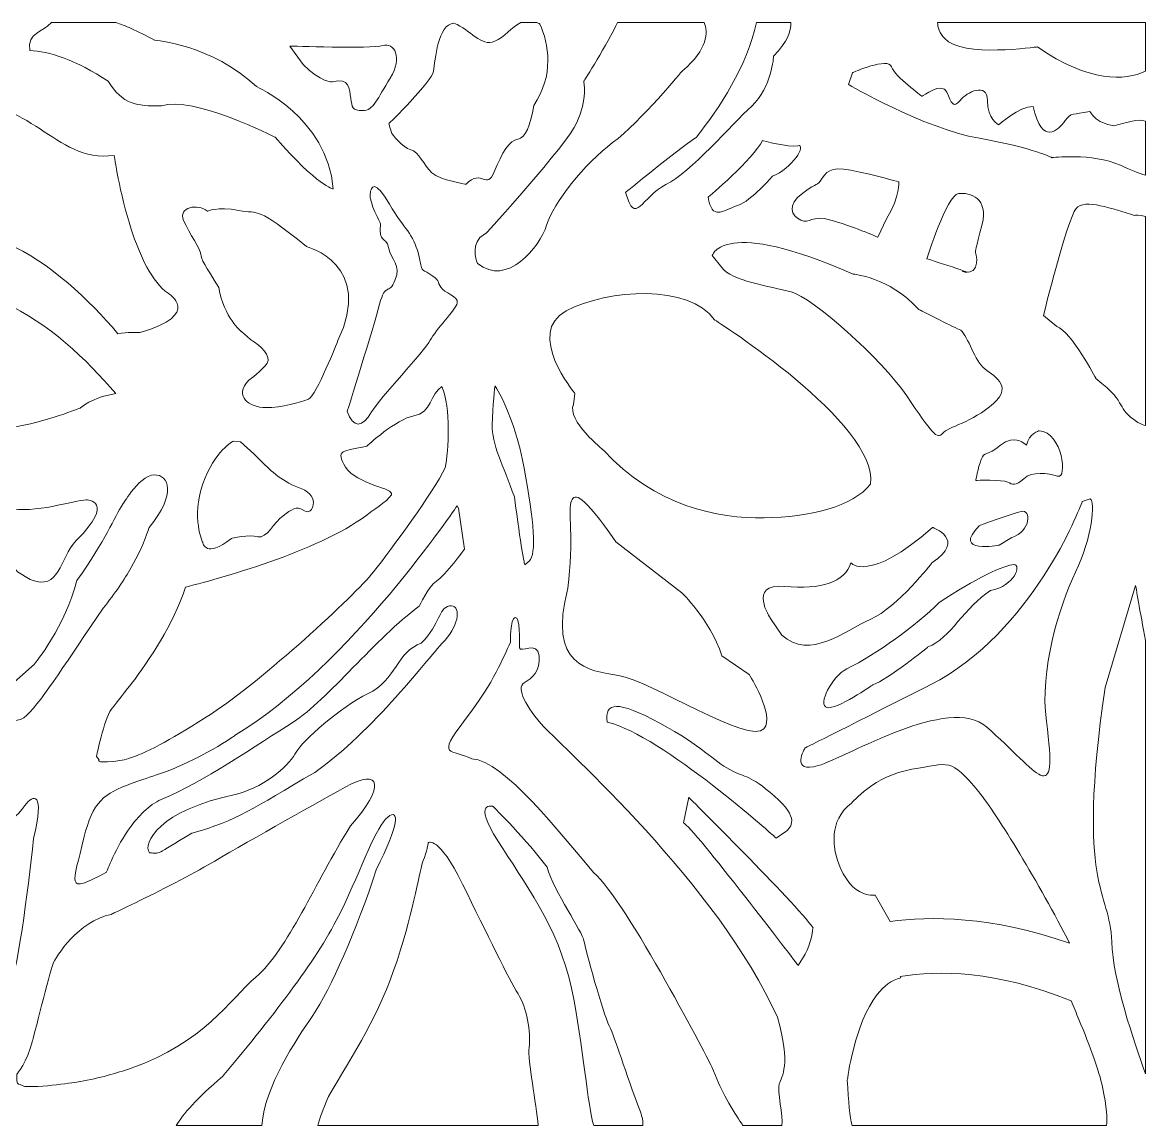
# Model space of a CAD drawing. Header units: millimetres. Extents: x -1200 to 1200, y -590 to 590.
# Drawn here: x -2 to 1200, y -590 to 590 of the extents above; entities that cross this region are included whole.
import ezdxf

# ---------------------------------------------------------------- set-up
doc = ezdxf.new("R2010")
doc.units = ezdxf.units.MM
doc.header["$MEASUREMENT"] = 0
doc.layers.add('Layer 1', color=7, linetype='Continuous')

msp = doc.modelspace()

# ---------------------------------------------------------------- linework, layer by layer
at = {"layer": 'Layer 1', "color": 250, "lineweight": 9}
for points, knots in [([(98.473, 589.9734), (103.5113, 588.2007), (108.9412, 586.0623), (114.7822, 583.4837), (114.7977, 583.4758), (114.8055, 583.4681), (114.8211, 583.4681), (122.4173, 580.1136), (130.6985, 576.0276), (139.6957, 571.0464), (139.6957, 571.0464), (201.2363, 566.361), (248.6973, 521.4139), (248.6973, 521.4139), (324.3252, 488.6394), (330.9952, 411.8441), (330.9952, 411.8441), (314.682, 414.6616), (268.7153, 467.1037), (268.7153, 467.1037), (181.2105, 512.0431), (147.1129, 500.8122), (133.119, 500.3841), (123.0555, 501.139), (114.8211, 504.2834), (114.8055, 504.2834), (114.7899, 504.2911), (114.7822, 504.2911), (105.139, 507.9726), (98.0019, 514.915), (90.0087, 527.0332), (56.6506, 549.5107), (26.25, 559.8077), (6.2242, 559.8077), (3.5826, 579.8838), (20.4484, 579.0373), (29.3674, 589.9734), (29.3674, 589.9734), (98.473, 589.9734), (98.473, 589.9734)], [0, 0, 0, 0, 0.076923077, 0.076923077, 0.076923077, 0.153846154, 0.153846154, 0.153846154, 0.230769231, 0.230769231, 0.230769231, 0.307692308, 0.307692308, 0.307692308, 0.384615385, 0.384615385, 0.384615385, 0.461538462, 0.461538462, 0.461538462, 0.538461538, 0.538461538, 0.538461538, 0.615384615, 0.615384615, 0.615384615, 0.692307692, 0.692307692, 0.692307692, 0.769230769, 0.769230769, 0.769230769, 0.846153846, 0.846153846, 0.846153846, 0.923076923, 0.923076923, 0.923076923, 1, 1, 1, 1]), ([(393.462, 471.3299), (393.462, 471.3299), (390.2165, 481.5879), (390.2165, 481.5879), (390.2165, 481.5879), (436.5178, 526.7219), (438.1367, 537.9995), (439.7634, 549.2849), (443.0167, 588.2624), (460.0694, 589.2898), (477.9392, 582.1139), (488.5009, 563.6446), (503.9347, 569.7933), (513.6273, 573.6645), (521.7181, 585.2171), (531.6259, 589.9734), (531.6259, 589.9734), (548.7616, 589.9734), (548.7616, 589.9734), (549.7698, 589.4942), (550.7997, 588.929), (551.8549, 588.2624), (561.5993, 567.7463), (567.2887, 532.8705), (545.3638, 501.0767), (542.1105, 479.5332), (536.4211, 466.1931), (528.2955, 465.1657), (520.1701, 464.1462), (511.243, 450.8138), (503.1174, 430.2899), (494.9919, 409.7738), (490.1197, 434.3993), (473.0671, 416.9576), (473.0671, 416.9576), (445.445, 421.067), (436.5178, 429.2703), (427.5829, 437.4737), (422.703, 451.8412), (413.7758, 453.8881), (404.8331, 455.9351), (393.462, 471.3299), (393.462, 471.3299)], [0, 0, 0, 0, 0.071428571, 0.071428571, 0.071428571, 0.142857143, 0.142857143, 0.142857143, 0.214285714, 0.214285714, 0.214285714, 0.285714286, 0.285714286, 0.285714286, 0.357142857, 0.357142857, 0.357142857, 0.428571429, 0.428571429, 0.428571429, 0.5, 0.5, 0.5, 0.571428571, 0.571428571, 0.571428571, 0.642857143, 0.642857143, 0.642857143, 0.714285714, 0.714285714, 0.714285714, 0.785714286, 0.785714286, 0.785714286, 0.857142857, 0.857142857, 0.857142857, 0.928571429, 0.928571429, 0.928571429, 1, 1, 1, 1]), ([(487.6836, 359.8767), (487.6836, 359.8767), (494.9919, 365.0057), (494.9919, 365.0057), (494.9919, 365.0057), (580.2786, 458.3478), (591.6496, 482.9734), (603.0207, 507.5912), (598.9579, 527.0799), (598.9579, 527.0799), (598.9579, 527.0799), (624.8489, 567.7279), (635.0667, 589.9734), (635.0667, 589.9734), (727.8401, 589.9734), (727.8401, 589.9734), (731.7101, 579.7419), (732.1422, 561.3683), (704.5583, 538.3576), (704.5583, 538.3576), (659.8836, 483.9929), (629.8254, 461.4299), (599.7752, 438.859), (566.4714, 396.8072), (559.1631, 373.2168), (551.8549, 349.6186), (516.9246, 306.5317), (485.2475, 332.1768), (485.2475, 332.1768), (477.9392, 348.5912), (487.6836, 359.8767)], [0, 0, 0, 0, 0.1, 0.1, 0.1, 0.2, 0.2, 0.2, 0.3, 0.3, 0.3, 0.4, 0.4, 0.4, 0.5, 0.5, 0.5, 0.6, 0.6, 0.6, 0.7, 0.7, 0.7, 0.8, 0.8, 0.8, 0.9, 0.9, 0.9, 1, 1, 1, 1]), ([(643.7338, 408.2716), (643.7338, 408.2716), (697.1255, 452.0436), (719.6107, 467.4306), (744.0857, 498.3463), (773.5418, 543.6253), (783.827, 589.9734), (783.827, 589.9734), (820.589, 589.9734), (820.589, 589.9734), (820.2885, 580.2701), (818.0419, 570.6228), (802.0411, 553.7914), (802.0411, 553.7914), (800.1731, 520.6667), (778.6218, 500.5552), (757.0783, 480.4362), (713.0496, 429.5661), (686.8207, 416.5528), (660.8409, 403.6719), (653.6416, 370.6951), (643.7338, 408.2716)], [0, 0, 0, 0, 0.142857143, 0.142857143, 0.142857143, 0.285714286, 0.285714286, 0.285714286, 0.428571429, 0.428571429, 0.428571429, 0.571428571, 0.571428571, 0.571428571, 0.714285714, 0.714285714, 0.714285714, 0.857142857, 0.857142857, 0.857142857, 1, 1, 1, 1]), ([(1199.95, 537.7805), (1177.8023, 527.8157), (1140.3136, 525.0493), (1084.2077, 563.8393), (1084.2077, 563.8393), (1003.7388, 552.0402), (985.0827, 572.6964), (979.662, 578.696), (977.3965, 584.6955), (977.5323, 589.9734), (977.5323, 589.9734), (1199.95, 589.9734), (1199.95, 589.9734), (1199.95, 589.9734), (1199.95, 537.7805), (1199.95, 537.7805)], [0, 0, 0, 0, 0.2, 0.2, 0.2, 0.4, 0.4, 0.4, 0.6, 0.6, 0.6, 0.8, 0.8, 0.8, 1, 1, 1, 1]), ([(298.8824, 544.9109), (298.8824, 544.9109), (284.6472, 564.7266), (284.6472, 564.7266), (284.6472, 564.7266), (371.4749, 561.7223), (383.8111, 565.318), (396.1472, 568.9216), (405.6347, 552.7173), (391.8743, 530.5045), (378.1139, 508.2916), (373.8487, 495.6908), (362.4622, 495.6908), (351.0755, 495.6908), (351.0755, 499.2944), (349.6435, 508.8987), (348.2269, 518.503), (348.6939, 531.7031), (330.1936, 526.3016), (330.1936, 526.3016), (317.3827, 525.7101), (298.8824, 544.9109)], [0, 0, 0, 0, 0.142857143, 0.142857143, 0.142857143, 0.285714286, 0.285714286, 0.285714286, 0.428571429, 0.428571429, 0.428571429, 0.571428571, 0.571428571, 0.571428571, 0.714285714, 0.714285714, 0.714285714, 0.857142857, 0.857142857, 0.857142857, 1, 1, 1, 1]), ([(886.2925, 536.2406), (886.2925, 536.2406), (882.0274, 523.6476), (882.0274, 523.6476), (882.0274, 523.6476), (961.7025, 476.8325), (1022.169, 466.0297), (1082.6433, 455.2346), (1099.7115, 445.3345), (1099.7115, 445.3345), (1099.7115, 445.3345), (1142.3937, 450.7282), (1172.9889, 437.2324), (1183.5038, 432.5903), (1192.674, 428.1616), (1199.95, 426.7613), (1199.95, 426.7613), (1199.95, 484.5032), (1199.95, 484.5032), (1191.1379, 486.9269), (1181.5877, 483.4036), (1165.8753, 479.5411), (1165.8753, 479.5411), (1147.375, 481.339), (1140.2612, 494.8348), (1121.7687, 490.3362), (1121.0526, 494.8348), (1113.939, 484.9347), (1106.8252, 475.0346), (1089.041, 457.0247), (1079.7947, 500.2362), (1064.859, 500.2362), (1042.8019, 480.4362), (1042.8019, 480.4362), (1042.8019, 480.4362), (1030.707, 486.7325), (1030.707, 506.5327), (1030.707, 526.3405), (1008.6576, 515.5377), (1001.5439, 506.5327), (994.4224, 497.5355), (992.2977, 503.832), (987.3087, 515.5377), (982.3354, 527.2434), (960.9865, 511.0313), (960.9865, 511.0313), (960.9865, 511.0313), (931.8234, 531.7342), (928.2743, 542.5448), (924.7097, 553.3477), (886.2925, 536.2406), (886.2925, 536.2406)], [0, 0, 0, 0, 0.058823529, 0.058823529, 0.058823529, 0.117647059, 0.117647059, 0.117647059, 0.176470588, 0.176470588, 0.176470588, 0.235294118, 0.235294118, 0.235294118, 0.294117647, 0.294117647, 0.294117647, 0.352941176, 0.352941176, 0.352941176, 0.411764706, 0.411764706, 0.411764706, 0.470588235, 0.470588235, 0.470588235, 0.529411765, 0.529411765, 0.529411765, 0.588235294, 0.588235294, 0.588235294, 0.647058824, 0.647058824, 0.647058824, 0.705882353, 0.705882353, 0.705882353, 0.764705882, 0.764705882, 0.764705882, 0.823529412, 0.823529412, 0.823529412, 0.882352941, 0.882352941, 0.882352941, 0.941176471, 0.941176471, 0.941176471, 1, 1, 1, 1]), ([(-176.2027, 367.6208), (-176.2027, 367.6208), (-178.522, 376.7504), (-178.522, 376.7504), (-178.522, 376.7504), (-193.52, 493.5739), (-79.6696, 503.0147), (10.3414, 512.9771), (29.9858, 439.5985), (96.5698, 447.6461), (96.5698, 447.6461), (102.1736, 408.007), (114.7744, 369.0295), (114.7899, 368.9829), (114.8055, 368.9439), (114.8211, 368.8894), (124.0596, 340.3646), (137.0495, 312.2288), (154.3434, 300.2741), (154.3434, 300.2741), (191.6397, 277.8278), (124.3631, 258.3079), (124.3631, 258.3079), (120.6583, 258.5959), (114.8211, 258.3857), (114.8055, 258.3857), (114.7822, 258.3857), (114.7744, 258.3857), (110.8517, 258.2378), (105.9795, 257.8642), (100.6326, 257.0237), (37.7845, 331.0094), (-62.866, 411.3071), (-171.6964, 347.8051), (-175.1987, 358.7248), (-176.2027, 364.601), (-176.2027, 367.6208)], [0, 0, 0, 0, 0.083333333, 0.083333333, 0.083333333, 0.166666667, 0.166666667, 0.166666667, 0.25, 0.25, 0.25, 0.333333333, 0.333333333, 0.333333333, 0.416666667, 0.416666667, 0.416666667, 0.5, 0.5, 0.5, 0.583333333, 0.583333333, 0.583333333, 0.666666667, 0.666666667, 0.666666667, 0.75, 0.75, 0.75, 0.833333333, 0.833333333, 0.833333333, 0.916666667, 0.916666667, 0.916666667, 1, 1, 1, 1]), ([(731.9157, 403.1349), (731.9157, 403.1349), (780.7855, 444.0971), (790.1174, 463.7336), (790.1174, 463.7336), (817.6694, 455.8806), (827.8885, 458.122), (838.1077, 460.3714), (821.6699, 432.8739), (800.788, 425.5734), (800.788, 425.5734), (778.5673, 399.2044), (763.4605, 394.1532), (746.2599, 388.4015), (736.6945, 377.7388), (731.9157, 403.1349)], [0, 0, 0, 0, 0.2, 0.2, 0.2, 0.4, 0.4, 0.4, 0.6, 0.6, 0.6, 0.8, 0.8, 0.8, 1, 1, 1, 1]), ([(922.9429, 379.9647), (922.9429, 379.9647), (913.6032, 360.2659), (913.6032, 360.2659), (913.6032, 360.2659), (884.5414, 372.7265), (863.2625, 378.6416), (841.9836, 384.5567), (840.9407, 374.0496), (831.0795, 378.6416), (821.2263, 383.2414), (815.5212, 394.41), (833.1576, 407.5323), (850.8018, 420.6701), (847.175, 413.4474), (853.9228, 423.293), (860.6629, 433.1463), (865.3328, 436.423), (894.3947, 429.8618), (923.4566, 423.293), (935.925, 419.3547), (935.925, 419.3547), (935.925, 419.3547), (937.9953, 404.9172), (922.9429, 379.9647)], [0, 0, 0, 0, 0.125, 0.125, 0.125, 0.25, 0.25, 0.25, 0.375, 0.375, 0.375, 0.5, 0.5, 0.5, 0.625, 0.625, 0.625, 0.75, 0.75, 0.75, 0.875, 0.875, 0.875, 1, 1, 1, 1]), ([(345.892, 174.0485), (345.892, 174.0485), (374.0978, 264.2697), (380.4799, 288.5061), (386.862, 312.7503), (390.0609, 297.262), (396.98, 314.0968), (403.8991, 330.9237), (392.7227, 335.6402), (390.0609, 349.1049), (387.3991, 362.5696), (378.8844, 352.475), (381.5462, 374.6955), (381.5462, 374.6955), (369.3035, 397.5855), (370.3698, 406.3337), (371.436, 415.0819), (375.1719, 422.4912), (391.1193, 395.5697), (407.0824, 368.6326), (416.6633, 363.9161), (421.9869, 342.3648), (427.3183, 320.8214), (423.5902, 327.5537), (434.2297, 320.8214), (444.869, 314.0968), (442.2072, 312.7503), (445.9276, 306.6873), (449.6635, 300.6243), (465.0894, 297.262), (463.5017, 289.8526), (461.8984, 282.4431), (440.6117, 261.5689), (434.7589, 250.1278), (428.906, 238.6867), (379.9507, 187.5133), (371.973, 173.3792), (362.361, 156.3655), (351.7683, 155.4704), (345.892, 174.0485)], [0, 0, 0, 0, 0.076923077, 0.076923077, 0.076923077, 0.153846154, 0.153846154, 0.153846154, 0.230769231, 0.230769231, 0.230769231, 0.307692308, 0.307692308, 0.307692308, 0.384615385, 0.384615385, 0.384615385, 0.461538462, 0.461538462, 0.461538462, 0.538461538, 0.538461538, 0.538461538, 0.615384615, 0.615384615, 0.615384615, 0.692307692, 0.692307692, 0.692307692, 0.769230769, 0.769230769, 0.769230769, 0.846153846, 0.846153846, 0.846153846, 0.923076923, 0.923076923, 0.923076923, 1, 1, 1, 1]), ([(965.991, 337.2747), (965.991, 337.2747), (987.262, 404.9172), (999.7149, 406.8785), (1012.1756, 408.8476), (1032.4193, 401.6171), (1025.1499, 374.0496), (1017.8806, 346.4665), (1017.8806, 345.1589), (1017.8806, 345.1589), (1017.8806, 345.1589), (1026.185, 318.2296), (1003.871, 323.4909), (1026.185, 318.2296), (965.991, 337.2747), (965.991, 337.2747)], [0, 0, 0, 0, 0.2, 0.2, 0.2, 0.4, 0.4, 0.4, 0.6, 0.6, 0.6, 0.8, 0.8, 0.8, 1, 1, 1, 1]), ([(242.5176, 250.6805), (242.5176, 250.6805), (232.6798, 259.2885), (232.6798, 259.2885), (232.6798, 259.2885), (214.1095, 274.0141), (208.4278, 306.3059), (194.2237, 329.6317), (189.2504, 336.8), (189.2504, 342.1858), (189.2504, 347.5717), (177.1789, 363.7215), (170.7812, 378.0656), (164.3835, 392.4254), (186.4018, 396.9084), (196.3563, 387.9424), (196.3563, 387.9424), (206.2953, 393.3204), (229.7378, 388.8373), (253.1803, 384.3621), (246.7905, 395.1183), (302.198, 350.2646), (302.198, 350.2646), (375.3664, 331.4218), (335.5795, 248.8904), (335.5795, 248.8904), (312.8529, 190.572), (304.3227, 186.984), (295.8004, 183.396), (275.9146, 178.0102), (258.8619, 178.0102), (241.8093, 178.0102), (223.3401, 189.677), (241.1011, 207.6168), (241.1011, 207.6168), (255.3129, 218.3808), (260.2863, 225.5568), (265.2519, 232.7405), (253.1803, 244.3995), (242.5176, 250.6805)], [0, 0, 0, 0, 0.076923077, 0.076923077, 0.076923077, 0.153846154, 0.153846154, 0.153846154, 0.230769231, 0.230769231, 0.230769231, 0.307692308, 0.307692308, 0.307692308, 0.384615385, 0.384615385, 0.384615385, 0.461538462, 0.461538462, 0.461538462, 0.538461538, 0.538461538, 0.538461538, 0.615384615, 0.615384615, 0.615384615, 0.692307692, 0.692307692, 0.692307692, 0.769230769, 0.769230769, 0.769230769, 0.846153846, 0.846153846, 0.846153846, 0.923076923, 0.923076923, 0.923076923, 1, 1, 1, 1]), ([(1104.9651, 264.8144), (1104.9651, 264.8144), (1090.7377, 276.5124), (1090.7377, 276.5124), (1090.7377, 276.5124), (1116.3439, 379.1242), (1125.598, 390.8299), (1134.8442, 402.52), (1164.7234, 389.9192), (1188.197, 383.6228), (1188.197, 383.6228), (1193.2583, 384.3441), (1199.95, 382.5192), (1199.95, 382.5192), (1199.95, 158.8988), (1199.95, 158.8988), (1197.7515, 159.0841), (1195.0637, 160.1177), (1191.7539, 162.2106), (1166.1398, 178.4071), (1183.9319, 180.205), (1146.9313, 209.01), (1146.9313, 209.01), (1120.6168, 259.413), (1104.9651, 264.8144)], [0, 0, 0, 0, 0.125, 0.125, 0.125, 0.25, 0.25, 0.25, 0.375, 0.375, 0.375, 0.5, 0.5, 0.5, 0.625, 0.625, 0.625, 0.75, 0.75, 0.75, 0.875, 0.875, 0.875, 1, 1, 1, 1]), ([(746.7813, 327.826), (746.7813, 327.826), (736.4766, 340.8393), (736.4766, 340.8393), (736.4766, 340.8393), (747.7076, 382.2451), (887.2887, 320.7279), (887.2887, 320.7279), (924.7641, 318.3618), (957.5541, 282.8712), (957.5541, 282.8712), (992.212, 265.118), (1000.6411, 261.5689), (1009.0701, 258.0277), (1015.6312, 230.8104), (1025.9359, 221.354), (1036.233, 211.882), (1059.6599, 202.4178), (1037.1825, 182.3142), (1014.6895, 162.195), (988.4684, 157.4629), (982.849, 150.3726), (977.2219, 143.2666), (971.6025, 150.3726), (944.4397, 190.5875), (917.269, 230.8104), (843.2601, 295.8766), (820.7826, 301.7918), (798.2973, 307.7146), (756.1443, 313.6298), (746.7813, 327.826)], [0, 0, 0, 0, 0.1, 0.1, 0.1, 0.2, 0.2, 0.2, 0.3, 0.3, 0.3, 0.4, 0.4, 0.4, 0.5, 0.5, 0.5, 0.6, 0.6, 0.6, 0.7, 0.7, 0.7, 0.8, 0.8, 0.8, 0.9, 0.9, 0.9, 1, 1, 1, 1]), ([(98.1965, 192.938), (86.234, 191.0623), (71.8975, 186.8439), (60.4954, 177.6288), (60.4954, 177.6288), (24.4598, 162.9265), (-14.3542, 156.3343), (-26.5269, 154.2641), (-38.972, 152.9955), (-50.6621, 153.2211), (-94.5118, 154.1006), (-113.7671, 152.6374), (-137.2486, 196.4015), (-140.0037, 201.5305), (-142.8213, 207.2822), (-145.7399, 213.7421), (-161.2515, 248.0654), (-169.6961, 269.9279), (-174.1325, 283.7195), (-65.2942, 347.2214), (35.3406, 266.9237), (98.1965, 192.938)], [0, 0, 0, 0, 0.142857143, 0.142857143, 0.142857143, 0.285714286, 0.285714286, 0.285714286, 0.428571429, 0.428571429, 0.428571429, 0.571428571, 0.571428571, 0.571428571, 0.714285714, 0.714285714, 0.714285714, 0.857142857, 0.857142857, 0.857142857, 1, 1, 1, 1]), ([(587.8671, 181.3724), (587.8671, 181.3724), (589.556, 193.0937), (589.556, 193.0937), (589.556, 193.0937), (535.5883, 258.0588), (580.2786, 281.4936), (624.9766, 304.9206), (711.8354, 310.2442), (738.8193, 271.897), (738.8193, 271.897), (914.2259, 161.1443), (905.789, 96.1792), (886.3937, 71.6781), (840.8628, 61.0386), (791.9464, 59.9647), (743.0377, 58.8983), (674.7336, 72.7522), (619.9176, 132.3859), (619.9176, 132.3859), (580.2786, 164.3354), (587.8671, 181.3724)], [0, 0, 0, 0, 0.142857143, 0.142857143, 0.142857143, 0.285714286, 0.285714286, 0.285714286, 0.428571429, 0.428571429, 0.428571429, 0.571428571, 0.571428571, 0.571428571, 0.714285714, 0.714285714, 0.714285714, 0.857142857, 0.857142857, 0.857142857, 1, 1, 1, 1]), ([(80.5601, -198.775), (80.5601, -198.775), (77.7193, -195.1871), (77.7193, -195.1871), (77.7193, -195.1871), (85.5334, -155.7192), (93.3476, -144.9475), (96.1028, -141.1493), (104.3606, -131.4206), (114.751, -117.6991), (114.7744, -117.6679), (114.7977, -117.6368), (114.8211, -117.6056), (133.8662, -92.4586), (160.0562, -53.9714), (172.906, -13.9666), (216.242, -3.2104), (322.792, 27.2992), (370.3853, 65.872), (370.3853, 65.872), (388.8545, 77.5388), (393.1196, 84.7147), (397.3847, 91.8907), (355.473, 95.4709), (344.1097, 114.3137), (332.7464, 133.1564), (341.2689, 131.3664), (366.8362, 136.7444), (366.8362, 136.7444), (398.809, 166.3512), (417.2704, 169.044), (435.7396, 171.7292), (435.0313, 193.2649), (447.1106, 200.4487), (457.0573, 178.0102), (454.2165, 132.2613), (450.6596, 113.4186), (437.8799, 87.4076), (393.8278, 27.2992), (373.9344, 2.1755), (354.0487, -22.9404), (254.6046, -114.4457), (200.6136, -149.4384), (160.7488, -175.2781), (134.4421, -189.8557), (114.8211, -196.4402), (114.7899, -196.448), (114.7744, -196.4635), (114.751, -196.4713), (107.8241, -198.7829), (101.7378, -200.1059), (96.1884, -200.5729), (74.8784, -202.3708), (80.5601, -198.775), (80.5601, -198.775)], [0, 0, 0, 0, 0.055555556, 0.055555556, 0.055555556, 0.111111111, 0.111111111, 0.111111111, 0.166666667, 0.166666667, 0.166666667, 0.222222222, 0.222222222, 0.222222222, 0.277777778, 0.277777778, 0.277777778, 0.333333333, 0.333333333, 0.333333333, 0.388888889, 0.388888889, 0.388888889, 0.444444444, 0.444444444, 0.444444444, 0.5, 0.5, 0.5, 0.555555556, 0.555555556, 0.555555556, 0.611111111, 0.611111111, 0.611111111, 0.666666667, 0.666666667, 0.666666667, 0.722222222, 0.722222222, 0.722222222, 0.777777778, 0.777777778, 0.777777778, 0.833333333, 0.833333333, 0.833333333, 0.888888889, 0.888888889, 0.888888889, 0.944444444, 0.944444444, 0.944444444, 1, 1, 1, 1]), ([(540.6628, 13.671), (540.6628, 13.671), (535.7751, 9.8106), (535.7751, 9.8106), (535.7751, 9.8106), (531.4944, 29.1126), (524.762, 82.3798), (512.5427, 116.345), (500.3155, 139.5074), (500.9304, 159.5798), (501.5452, 179.6523), (503.9891, 201.2659), (503.9891, 201.2659), (503.9891, 201.2659), (524.762, 170.3905), (535.168, 113.2551), (545.5584, 56.1353), (548.6094, 21.3918), (540.6628, 13.671)], [0, 0, 0, 0, 0.166666667, 0.166666667, 0.166666667, 0.333333333, 0.333333333, 0.333333333, 0.5, 0.5, 0.5, 0.666666667, 0.666666667, 0.666666667, 0.833333333, 0.833333333, 0.833333333, 1, 1, 1, 1]), ([(1018.4176, 100.1096), (1018.4176, 100.1096), (1046.8801, 101.0047), (1052.5618, 98.3039), (1058.259, 95.6032), (1060.3993, 93.8131), (1069.6378, 101.8997), (1078.8841, 110.0096), (1095.2518, 108.1962), (1105.9302, 104.6004), (1116.5852, 101.0047), (1111.6118, 151.4155), (1085.9978, 153.2055), (1085.9978, 153.2055), (1075.3428, 150.5048), (1072.4942, 137.9041), (1072.4942, 137.9041), (1059.6833, 150.5048), (1044.7399, 137.9041), (1029.8042, 125.3033), (1027.6716, 131.6076), (1024.1148, 122.6026), (1020.5579, 113.6054), (1018.4176, 100.1096), (1018.4176, 100.1096)], [0, 0, 0, 0, 0.125, 0.125, 0.125, 0.25, 0.25, 0.25, 0.375, 0.375, 0.375, 0.5, 0.5, 0.5, 0.625, 0.625, 0.625, 0.75, 0.75, 0.75, 0.875, 0.875, 0.875, 1, 1, 1, 1]), ([(231.8703, 141.2353), (231.8703, 141.2353), (224.0562, 142.1303), (224.0562, 142.1303), (224.0562, 142.1303), (204.1705, 132.2613), (191.3751, 96.3816), (178.5954, 60.4861), (191.3751, 33.5801), (191.3751, 33.5801), (191.3751, 33.5801), (194.2237, 15.6324), (221.9236, 38.0553), (221.9236, 38.0553), (241.1011, 42.554), (250.3317, 39.861), (259.578, 37.1603), (268.0927, 56.0031), (277.3311, 62.284), (286.5696, 68.5649), (290.8269, 73.9507), (300.0654, 67.6699), (309.3039, 61.3889), (317.1103, 83.8196), (297.2246, 90.9957), (277.3311, 98.1716), (264.5436, 109.8306), (253.8886, 120.5946), (243.2414, 131.3664), (231.8703, 141.2353), (231.8703, 141.2353)], [0, 0, 0, 0, 0.1, 0.1, 0.1, 0.2, 0.2, 0.2, 0.3, 0.3, 0.3, 0.4, 0.4, 0.4, 0.5, 0.5, 0.5, 0.6, 0.6, 0.6, 0.7, 0.7, 0.7, 0.8, 0.8, 0.8, 0.9, 0.9, 0.9, 1, 1, 1, 1]), ([(-14.0817, -118.9288), (-14.0817, -118.9288), (11.4232, -96.3423), (11.4232, -96.3423), (11.4232, -96.3423), (44.5712, -55.2168), (56.6817, -6.8217), (87.2769, 35.9383), (96.8423, 60.9375), (105.7694, 74.6513), (105.7694, 74.6513), (109.3885, 80.8154), (114.7588, 87.6956), (114.7822, 87.719), (114.7977, 87.7423), (114.8211, 87.7657), (121.569, 96.3971), (131.0565, 106.1026), (139.5556, 106.1026), (154.857, 106.1026), (163.7843, 85.9366), (133.8117, 49.6365), (133.8117, 49.6365), (129.2975, 32.5061), (114.8211, 7.0087), (114.7977, 6.9776), (114.7822, 6.9387), (114.7588, 6.8998), (107.4816, -5.8955), (97.7062, -20.7768), (84.724, -36.6619), (47.7467, -90.6997), (20.3426, -134.2536), (3.1343, -151.1972), (-14.0817, -168.1332), (-44.0465, -142.3169), (-14.0817, -118.9288)], [0, 0, 0, 0, 0.083333333, 0.083333333, 0.083333333, 0.166666667, 0.166666667, 0.166666667, 0.25, 0.25, 0.25, 0.333333333, 0.333333333, 0.333333333, 0.416666667, 0.416666667, 0.416666667, 0.5, 0.5, 0.5, 0.583333333, 0.583333333, 0.583333333, 0.666666667, 0.666666667, 0.666666667, 0.75, 0.75, 0.75, 0.833333333, 0.833333333, 0.833333333, 0.916666667, 0.916666667, 0.916666667, 1, 1, 1, 1]), ([(791.744, -165.5103), (777.1042, -183.9873), (669.3089, -113.2471), (636.2387, -108.7252), (603.4487, -102.8101), (560.3617, -99.261), (581.9052, -15.2664), (588.4663, 36.7945), (581.9052, 69.9191), (585.6489, 78.2003), (589.4003, 86.4737), (596.8876, 86.4737), (633.4212, 34.4207), (633.4212, 34.4207), (703.6866, -19.9984), (703.6866, -19.9984), (703.6866, -19.9984), (732.7252, -47.208), (746.7813, -87.4308), (746.7813, -87.4308), (775.8199, -107.5422), (775.8199, -107.5422), (775.8199, -107.5422), (803.9168, -151.3218), (791.744, -165.5103)], [0, 0, 0, 0, 0.125, 0.125, 0.125, 0.25, 0.25, 0.25, 0.375, 0.375, 0.375, 0.5, 0.5, 0.5, 0.625, 0.625, 0.625, 0.75, 0.75, 0.75, 0.875, 0.875, 0.875, 1, 1, 1, 1]), ([(6.7768, -5.8333), (6.7768, -5.8333), (-6.9681, 2.2378), (-6.9681, 2.2378), (-6.9681, 2.2378), (-23.6628, 25.2289), (-51.1525, 9.0791), (-75.2099, 15.9047), (-94.8465, 22.7383), (-94.8465, 22.7383), (-94.8465, 22.7383), (-111.0431, 40.1256), (-97.7963, 50.695), (-84.5417, 61.2488), (-78.1519, 83.6173), (-78.1519, 83.6173), (-78.1519, 83.6173), (-42.3109, 72.4331), (-16.2922, 70.5651), (9.7265, 63.7316), (54.8916, 79.2666), (66.6751, 79.2666), (66.6751, 79.2666), (99.574, 78.644), (55.8722, 35.7827), (37.5976, 16.9244), (39.0764, -19.1812), (6.7768, -5.8333)], [0, 0, 0, 0, 0.111111111, 0.111111111, 0.111111111, 0.222222222, 0.222222222, 0.222222222, 0.333333333, 0.333333333, 0.333333333, 0.444444444, 0.444444444, 0.444444444, 0.555555556, 0.555555556, 0.555555556, 0.666666667, 0.666666667, 0.666666667, 0.777777778, 0.777777778, 0.777777778, 0.888888889, 0.888888889, 0.888888889, 1, 1, 1, 1]), ([(463.4472, 73.0479), (463.4472, 73.0479), (464.8715, 70.355), (464.8715, 70.355), (464.8715, 70.355), (471.2614, 26.4041), (471.2614, 26.4041), (471.2614, 26.4041), (450.6596, -1.4048), (441.429, -7.6934), (432.1905, -13.9666), (422.9521, -34.6072), (422.9521, -34.6072), (376.783, -67.7941), (324.9323, -135.0786), (287.9861, -158.4122), (251.0478, -181.7302), (187.826, -224.8016), (149.4635, -240.0408), (135.8353, -245.4656), (124.1918, -257), (114.8211, -269.6242), (114.7899, -269.6553), (114.7666, -269.6865), (114.7432, -269.7176), (97.7918, -292.5997), (88.382, -318.9921), (88.382, -318.9921), (42.7344, -343.9679), (52.6112, -331.4371), (64.2157, -282.2172), (73.3608, -243.4731), (86.1639, -234.5927), (114.751, -224.2567), (114.7744, -224.2412), (114.7899, -224.2335), (114.8211, -224.2257), (122.5419, -221.4393), (131.399, -218.5441), (141.6492, -214.9249), (188.5421, -199.678), (226.897, -171.8613), (226.897, -171.8613), (349.0831, -98.3037), (463.4472, 73.0479), (463.4472, 73.0479)], [0, 0, 0, 0, 0.066666667, 0.066666667, 0.066666667, 0.133333333, 0.133333333, 0.133333333, 0.2, 0.2, 0.2, 0.266666667, 0.266666667, 0.266666667, 0.333333333, 0.333333333, 0.333333333, 0.4, 0.4, 0.4, 0.466666667, 0.466666667, 0.466666667, 0.533333333, 0.533333333, 0.533333333, 0.6, 0.6, 0.6, 0.666666667, 0.666666667, 0.666666667, 0.733333333, 0.733333333, 0.733333333, 0.8, 0.8, 0.8, 0.866666667, 0.866666667, 0.866666667, 0.933333333, 0.933333333, 0.933333333, 1, 1, 1, 1]), ([(1140.7749, 80.3018), (1140.7749, 80.3018), (1132.2446, 77.601), (1132.2446, 77.601), (1132.2446, 77.601), (1086.0055, -51.1072), (980.0082, -113.2005), (884.6815, -161.8133), (835.5938, -186.1121), (835.5938, -186.1121), (835.5938, -186.1121), (819.2337, -214.0143), (849.8289, -205.0093), (880.4163, -196.0121), (989.6748, -128.5253), (1029.8042, -163.6112), (1086.0912, -212.8235), (1106.6929, -254.1437), (1093.8198, -157.307), (1086.6282, -103.1681), (1107.3389, -34.9029), (1125.131, 1.9965), (1142.9075, 38.9036), (1146.4643, 77.601), (1140.7749, 80.3018)], [0, 0, 0, 0, 0.125, 0.125, 0.125, 0.25, 0.25, 0.25, 0.375, 0.375, 0.375, 0.5, 0.5, 0.5, 0.625, 0.625, 0.625, 0.75, 0.75, 0.75, 0.875, 0.875, 0.875, 1, 1, 1, 1]), ([(1056.8425, 38.9036), (1056.8425, 38.9036), (1043.3234, 30.8015), (1043.3234, 30.8015), (1043.3234, 30.8015), (992.0953, 20.8937), (1021.9744, 51.4966), (1021.9744, 51.4966), (1055.4182, 64.1052), (1066.797, 66.806), (1078.1758, 69.4989), (1077.4675, 46.1108), (1056.8425, 38.9036)], [0, 0, 0, 0, 0.25, 0.25, 0.25, 0.5, 0.5, 0.5, 0.75, 0.75, 0.75, 1, 1, 1, 1]), ([(810.6958, -65.506), (810.6958, -65.506), (798.6087, -47.5037), (798.6087, -47.5037), (798.6087, -47.5037), (773.7029, -9.7015), (813.5443, -13.305), (853.3702, -16.9008), (878.276, -8.8064), (884.6815, 11.8965), (884.6815, 11.8965), (903.1818, -10.5965), (972.1785, 49.6987), (972.1785, 49.6987), (1009.1713, 37.1059), (971.4702, 11.8965), (971.4702, 11.8965), (934.4774, -35.8058), (906.0226, -48.4065), (877.5677, -60.9995), (841.2832, -92.5053), (810.6958, -65.506)], [0, 0, 0, 0, 0.142857143, 0.142857143, 0.142857143, 0.285714286, 0.285714286, 0.285714286, 0.428571429, 0.428571429, 0.428571429, 0.571428571, 0.571428571, 0.571428571, 0.714285714, 0.714285714, 0.714285714, 0.857142857, 0.857142857, 0.857142857, 1, 1, 1, 1]), ([(979.2921, -30.4043), (1017.001, -5.1951), (1050.437, 10.0986), (1058.9672, 10.0986), (1067.5052, 10.0986), (1060.3993, -12.4022), (1034.0771, -17.8036), (1007.0387, -34.9029), (990.6788, -69.1016), (967.2051, -78.1067), (967.2051, -78.1067), (923.8068, -113.2005), (908.1551, -118.6097), (908.1551, -118.6097), (869.0297, -145.609), (859.0674, -142.9083), (849.1051, -140.2076), (864.0485, -109.6047), (880.4163, -101.5103), (912.0855, -85.8274), (954.4721, -55.3802), (979.2921, -30.4043)], [0, 0, 0, 0, 0.142857143, 0.142857143, 0.142857143, 0.285714286, 0.285714286, 0.285714286, 0.428571429, 0.428571429, 0.428571429, 0.571428571, 0.571428571, 0.571428571, 0.714285714, 0.714285714, 0.714285714, 0.857142857, 0.857142857, 0.857142857, 1, 1, 1, 1]), ([(1199.95, -534.5617), (1187.4098, -500.3998), (1165.0761, -434.2895), (1163.8205, -393.6237), (1162.0537, -336.9086), (1125.4579, -338.6054), (1156.5822, -121.4427), (1156.5822, -121.4427), (1189.3022, -12.2854), (1189.3022, -12.2854), (1189.3022, -12.2854), (1194.1261, -40.2431), (1199.95, -71.3193), (1199.95, -71.3193), (1199.95, -534.5617), (1199.95, -534.5617)], [0, 0, 0, 0, 0.2, 0.2, 0.2, 0.4, 0.4, 0.4, 0.6, 0.6, 0.6, 0.8, 0.8, 0.8, 1, 1, 1, 1]), ([(134.2164, -298.1335), (126.7369, -288.6849), (144.2877, -252.3536), (227.5274, -235.6356), (262.5123, -226.0858), (285.1531, -201.7871), (291.3328, -190.5017), (297.5048, -179.2085), (338.6772, -141.881), (368.175, -128.0038), (397.6804, -114.1033), (399.7351, -81.9905), (425.1313, -74.1762), (446.3946, -52.4771), (442.9622, -36.8487), (455.3061, -34.2414), (467.6656, -31.6419), (466.2881, -54.2127), (450.5118, -70.705), (434.7278, -87.1895), (372.2921, -169.6586), (311.2263, -212.193), (243.9886, -251.264), (228.8973, -263.4133), (179.4982, -277.306), (139.0185, -301.6125), (146.5604, -299.0052), (134.2164, -298.1335)], [0, 0, 0, 0, 0.111111111, 0.111111111, 0.111111111, 0.222222222, 0.222222222, 0.222222222, 0.333333333, 0.333333333, 0.333333333, 0.444444444, 0.444444444, 0.444444444, 0.555555556, 0.555555556, 0.555555556, 0.666666667, 0.666666667, 0.666666667, 0.777777778, 0.777777778, 0.777777778, 0.888888889, 0.888888889, 0.888888889, 1, 1, 1, 1]), ([(743.1467, -544.397), (743.1467, -544.397), (735.8773, -527.103), (735.8773, -527.103), (735.8773, -527.103), (645.2281, -349.9764), (609.3249, -319.3112), (574.3245, -278.4269), (513.2977, -198.9385), (479.1923, -197.81), (457.6489, -186.4545), (439.7089, -197.8178), (472.0164, -155.797), (504.3237, -113.7842), (512.4026, -89.9369), (520.4736, -72.9076), (520.4736, -72.9076), (519.9366, -48.2354), (525.4703, -46.4919), (531.0041, -44.7329), (530.3036, -72.7442), (530.3036, -78.8694), (530.3036, -85.0024), (549.6834, -70.993), (551.061, -87.6331), (552.4463, -104.2656), (544.1574, -111.2702), (535.1602, -116.516), (526.163, -121.7696), (537.2305, -142.7761), (556.6025, -163.7825), (575.9745, -184.7967), (743.1467, -332.7603), (806.1037, -474.2405), (820.9227, -525.6865), (810.7347, -537.3767), (807.9639, -545.5644), (805.6556, -552.3666), (812.2955, -580.1486), (810.8917, -590.0266), (810.8917, -590.0266), (769.1407, -590.0266), (769.1407, -590.0266), (769.1407, -590.0266), (769.0798, -589.9979), (769.0798, -589.9979), (769.0798, -589.9979), (749.6377, -560.7647), (743.1467, -544.397)], [0, 0, 0, 0, 0.0625, 0.0625, 0.0625, 0.125, 0.125, 0.125, 0.1875, 0.1875, 0.1875, 0.25, 0.25, 0.25, 0.3125, 0.3125, 0.3125, 0.375, 0.375, 0.375, 0.4375, 0.4375, 0.4375, 0.5, 0.5, 0.5, 0.5625, 0.5625, 0.5625, 0.625, 0.625, 0.625, 0.6875, 0.6875, 0.6875, 0.75, 0.75, 0.75, 0.8125, 0.8125, 0.8125, 0.875, 0.875, 0.875, 0.9375, 0.9375, 0.9375, 1, 1, 1, 1]), ([(815.1555, -275.5393), (815.1555, -275.5393), (804.8585, -282.6375), (804.8585, -282.6375), (804.8585, -282.6375), (683.0771, -172.6084), (624.0582, -158.4199), (621.2563, -137.1177), (634.363, -134.7518), (680.2596, -159.603), (726.164, -184.4465), (737.4106, -199.8258), (755.2026, -209.2822), (773.0025, -218.7542), (775.8199, -214.0143), (802.9828, -237.6747), (830.1534, -261.343), (820.7826, -270.8072), (815.1555, -275.5393)], [0, 0, 0, 0, 0.166666667, 0.166666667, 0.166666667, 0.333333333, 0.333333333, 0.333333333, 0.5, 0.5, 0.5, 0.666666667, 0.666666667, 0.666666667, 0.833333333, 0.833333333, 0.833333333, 1, 1, 1, 1]), ([(926.5854, -371.8234), (926.5854, -371.8234), (910.7546, -343.4698), (910.7546, -343.4698), (910.7546, -343.4698), (880.2373, -349.0346), (868.0335, -297.075), (868.0335, -297.075), (859.3087, -263.6857), (885.4753, -245.1231), (885.4753, -245.1231), (909.883, -215.4308), (949.989, -208.9398), (990.1106, -202.4486), (990.9745, -195.9576), (1021.4996, -233.0594), (1041.4398, -257.3269), (1086.348, -331.9275), (1118.7256, -394.9546), (1034.762, -365.7449), (968.9096, -365.8071), (926.5854, -371.8234)], [0, 0, 0, 0, 0.142857143, 0.142857143, 0.142857143, 0.285714286, 0.285714286, 0.285714286, 0.428571429, 0.428571429, 0.428571429, 0.571428571, 0.571428571, 0.571428571, 0.714285714, 0.714285714, 0.714285714, 0.857142857, 0.857142857, 0.857142857, 1, 1, 1, 1]), ([(1.064, -548.3507), (-7.5673, -544.2958), (-8.3068, -547.409), (-7.4895, -535.0339), (-7.4895, -535.0339), (3.3366, -522.5655), (9.2284, -499.59), (9.2284, -499.59), (27.8688, -425.6821), (30.8186, -417.6033), (33.7606, -409.5245), (58.7986, -371.0217), (93.1608, -364.1882), (93.1608, -364.1882), (101.8934, -360.0788), (114.7355, -353.8601), (114.7666, -353.8523), (114.7899, -353.829), (114.8211, -353.8212), (137.9678, -342.5981), (174.3614, -324.5336), (197.0413, -311.1701), (232.3373, -290.3894), (304.7664, -249.5673), (343.7128, -228.016), (382.6669, -206.457), (386.9321, -227.2377), (349.1998, -269.593), (311.4599, -330.4332), (282.2423, -402.0372), (248.168, -431.3014), (219.8689, -455.6001), (192.8306, -501.1154), (114.8211, -528.6518), (114.7899, -528.6596), (114.7588, -528.6675), (114.7355, -528.683), (98.788, -534.3023), (80.7391, -539.1745), (60.0985, -542.9571), (60.0985, -542.9571), (24.7946, -549.1213), (1.064, -548.3507)], [0, 0, 0, 0, 0.071428571, 0.071428571, 0.071428571, 0.142857143, 0.142857143, 0.142857143, 0.214285714, 0.214285714, 0.214285714, 0.285714286, 0.285714286, 0.285714286, 0.357142857, 0.357142857, 0.357142857, 0.428571429, 0.428571429, 0.428571429, 0.5, 0.5, 0.5, 0.571428571, 0.571428571, 0.571428571, 0.642857143, 0.642857143, 0.642857143, 0.714285714, 0.714285714, 0.714285714, 0.785714286, 0.785714286, 0.785714286, 0.857142857, 0.857142857, 0.857142857, 0.928571429, 0.928571429, 0.928571429, 1, 1, 1, 1]), ([(-199.5491, -590.0266), (-201.3853, -581.1857), (-201.28, -567.2548), (-201.8557, -545.3699), (-201.8557, -545.3699), (-202.2604, -492.6396), (-244.9581, -447.5914), (-255.2785, -434.8117), (-253.8775, -423.3861), (-218.6826, -414.6457), (-218.6826, -414.6457), (-154.6748, -385.4515), (-88.3554, -307.2319), (-41.8595, -263.1953), (-39.4312, -262.0357), (-39.4312, -262.0357), (-39.4312, -262.0357), (-15.1714, -274.2084), (1.0018, -247.5515), (9.9056, -235.3787), (22.8332, -232.4835), (10.3025, -282.8943), (3.8348, -341.9988), (-6.6801, -427.7524), (-18.0045, -450.3466), (-19.2031, -449.4826), (-39.5245, -527.9358), (-45.0895, -558.1185), (-43.965, -574.003), (-42.8414, -583.6296), (-43.0537, -590.0266), (-43.0537, -590.0266), (-199.5491, -590.0266), (-199.5491, -590.0266)], [0, 0, 0, 0, 0.090909091, 0.090909091, 0.090909091, 0.181818182, 0.181818182, 0.181818182, 0.272727273, 0.272727273, 0.272727273, 0.363636364, 0.363636364, 0.363636364, 0.454545455, 0.454545455, 0.454545455, 0.545454545, 0.545454545, 0.545454545, 0.636363636, 0.636363636, 0.636363636, 0.727272727, 0.727272727, 0.727272727, 0.818181818, 0.818181818, 0.818181818, 0.909090909, 0.909090909, 0.909090909, 1, 1, 1, 1]), ([(835.7728, -406.8627), (835.7728, -406.8627), (828.2776, -418.6852), (828.2776, -418.6852), (828.2776, -418.6852), (715.8671, -270.8072), (705.5546, -266.0751), (705.5546, -266.0751), (711.1817, -238.8578), (711.1817, -238.8578), (711.1817, -238.8578), (824.534, -351.2528), (844.194, -378.4623), (844.194, -378.4623), (842.3261, -396.2154), (835.7728, -406.8627)], [0, 0, 0, 0, 0.2, 0.2, 0.2, 0.4, 0.4, 0.4, 0.6, 0.6, 0.6, 0.8, 0.8, 0.8, 1, 1, 1, 1]), ([(162.8451, -590.0266), (170.1525, -578.1303), (184.5251, -561.0031), (212.5061, -537.5556), (270.412, -468.3644), (315.2424, -410.1705), (338.8951, -361.4174), (362.5555, -312.6722), (376.8842, -269.4218), (389.3292, -259.9887), (401.7821, -250.5479), (401.7821, -267.0558), (376.8842, -316.6026), (356.3369, -380.2914), (327.6953, -444.774), (309.016, -472.2948), (290.5898, -499.4427), (258.2309, -546.4935), (254.3687, -590.0266), (254.3687, -590.0266), (162.8451, -590.0266), (162.8451, -590.0266)], [0, 0, 0, 0, 0.142857143, 0.142857143, 0.142857143, 0.285714286, 0.285714286, 0.285714286, 0.428571429, 0.428571429, 0.428571429, 0.571428571, 0.571428571, 0.571428571, 0.714285714, 0.714285714, 0.714285714, 0.857142857, 0.857142857, 0.857142857, 1, 1, 1, 1]), ([(662.1982, -590.0266), (662.4867, -586.0374), (661.6992, -581.2043), (659.4711, -575.3423), (642.831, -531.555), (633.1255, -497.4029), (626.1907, -483.3935), (619.2561, -469.3839), (600.5301, -401.0798), (599.1369, -392.3239), (597.7515, -383.568), (567.2498, -339.7806), (559.6224, -313.5128), (539.5109, -286.3655), (502.0745, -248.7111), (502.0745, -248.7111), (502.0745, -248.7111), (479.1845, -241.7064), (506.9234, -285.4938), (534.6621, -329.2734), (571.4059, -376.5555), (585.968, -443.1083), (598.7061, -506.6407), (603.0262, -569.3401), (609.5713, -590.0266), (609.5713, -590.0266), (662.1982, -590.0266), (662.1982, -590.0266)], [0, 0, 0, 0, 0.111111111, 0.111111111, 0.111111111, 0.222222222, 0.222222222, 0.222222222, 0.333333333, 0.333333333, 0.333333333, 0.444444444, 0.444444444, 0.444444444, 0.555555556, 0.555555556, 0.555555556, 0.666666667, 0.666666667, 0.666666667, 0.777777778, 0.777777778, 0.777777778, 0.888888889, 0.888888889, 0.888888889, 1, 1, 1, 1]), ([(314.3997, -590.0266), (316.3033, -582.5145), (319.8099, -572.4739), (325.8196, -559.0368), (353.3249, -511.9572), (380.2931, -471.6799), (399.1748, -413.6807), (418.0487, -355.6736), (423.4423, -315.4118), (427.2171, -306.547), (430.9919, -297.6743), (432.6108, -287.4318), (432.6108, -287.4318), (432.6108, -287.4318), (443.3981, -279.244), (469.2923, -331.7951), (495.1787, -384.3385), (519.4463, -434.8272), (528.6147, -449.1714), (537.7831, -463.4922), (542.6475, -490.1102), (540.4838, -506.4857), (538.7559, -519.6162), (548.1099, -567.3659), (550.2262, -590.0266), (550.2262, -590.0266), (314.3997, -590.0266), (314.3997, -590.0266)], [0, 0, 0, 0, 0.111111111, 0.111111111, 0.111111111, 0.222222222, 0.222222222, 0.222222222, 0.333333333, 0.333333333, 0.333333333, 0.444444444, 0.444444444, 0.444444444, 0.555555556, 0.555555556, 0.555555556, 0.666666667, 0.666666667, 0.666666667, 0.777777778, 0.777777778, 0.777777778, 0.888888889, 0.888888889, 0.888888889, 1, 1, 1, 1]), ([(886.0141, -590.0266), (883.3122, -580.4331), (882.2437, -565.2127), (880.9067, -541.1281), (880.9067, -541.1281), (888.4406, -480.8639), (912.895, -449.685), (919.8686, -440.7968), (928.2042, -434.259), (938.1509, -432.1731), (938.1509, -432.1731), (937.4428, -430.6632), (937.4428, -430.6632), (977.7123, -423.8687), (1040.3657, -423.7909), (1120.251, -456.7754), (1123.1619, -463.5), (1125.9638, -470.1), (1128.6256, -476.5365), (1140.9227, -506.1588), (1150.3091, -532.0686), (1153.8505, -548.4675), (1158.6677, -570.773), (1159.2562, -583.1851), (1158.1697, -590.0266), (1158.1697, -590.0266), (886.0141, -590.0266), (886.0141, -590.0266)], [0, 0, 0, 0, 0.111111111, 0.111111111, 0.111111111, 0.222222222, 0.222222222, 0.222222222, 0.333333333, 0.333333333, 0.333333333, 0.444444444, 0.444444444, 0.444444444, 0.555555556, 0.555555556, 0.555555556, 0.666666667, 0.666666667, 0.666666667, 0.777777778, 0.777777778, 0.777777778, 0.888888889, 0.888888889, 0.888888889, 1, 1, 1, 1])]:
    msp.add_open_spline(points, degree=3, knots=knots, dxfattribs=at)

doc.saveas('drawing.dxf')
